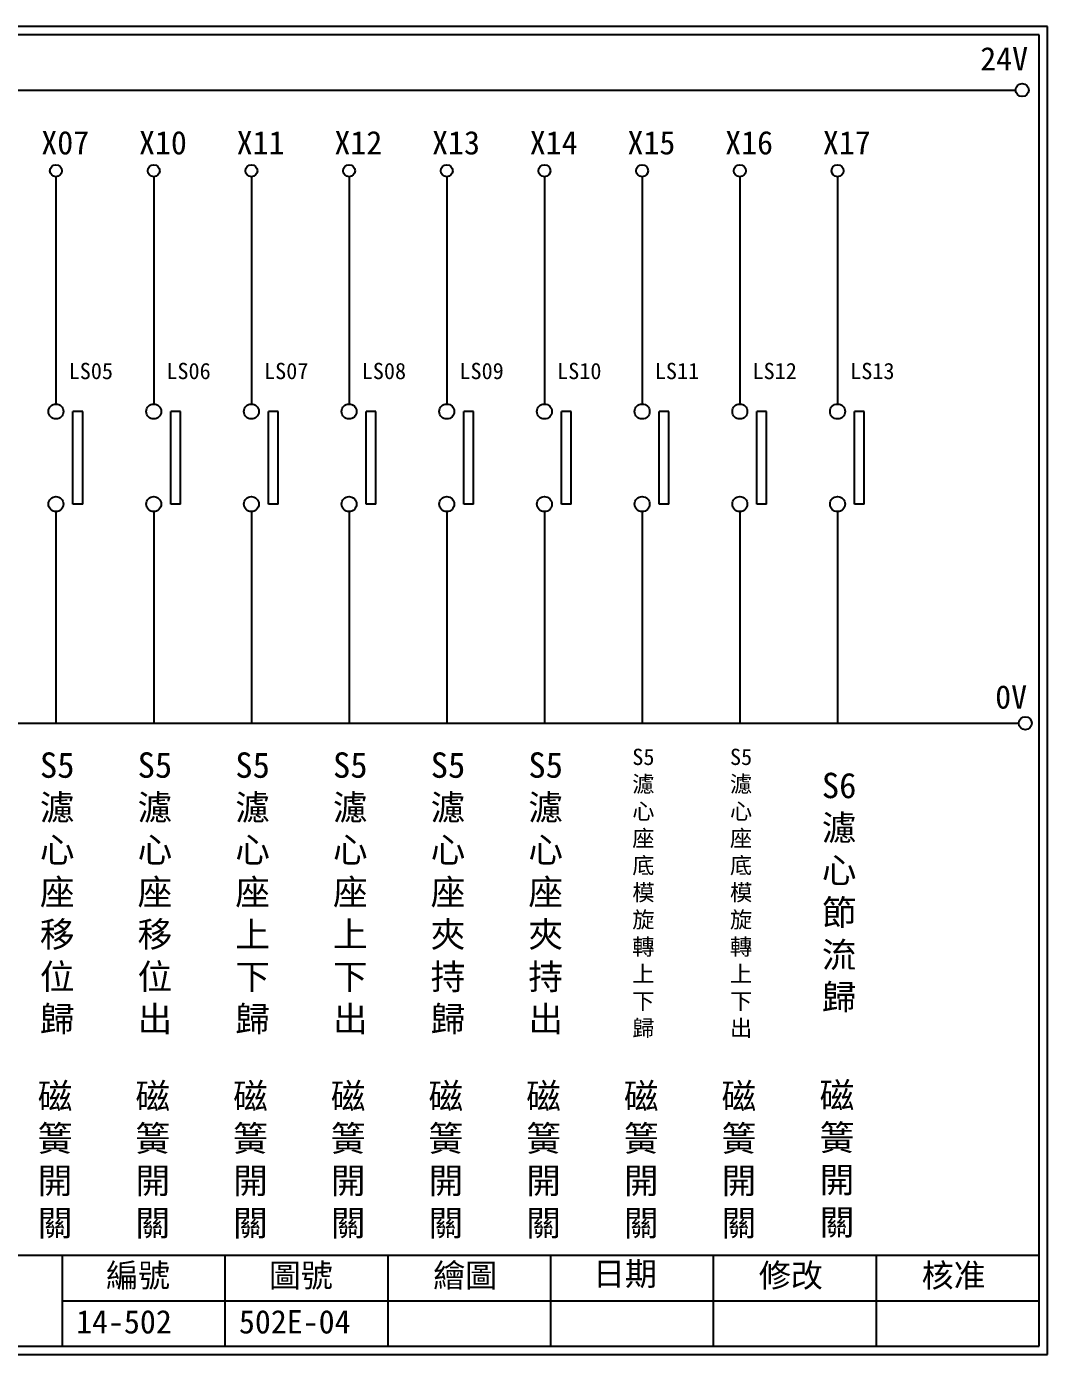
# Model space of a CAD drawing. Extents: x 325 to 612, y 3 to 207.
# Drawn here: x 455.6 to 612.3, y 3 to 207 of the extents above; entities that cross this region are included whole.
import ezdxf

# ---------------------------------------------------------------- set-up
doc = ezdxf.new("R2010")
doc.units = 0
doc.layers.get('0').update_dxf_attribs({"linetype": 'CONTINUOUS'})
doc.layers.add('圖框層', color=7, linetype='CONTINUOUS')
doc.layers.add('標尺寸層', color=3, linetype='CONTINUOUS')
doc.styles.add('CNS', font='romanc.shx', dxfattribs={"bigfont": 'chineset.shx'})
doc.styles.add('STSL', font='kaiu.ttf')

msp = doc.modelspace()

# ---------------------------------------------------------------- linework, layer by layer
for p, q in [((464.2, 147.84), (462.7, 147.84)), ((479.2, 147.84), (477.7, 147.84)), ((494.2, 147.84), (492.7, 147.84)), ((509.2, 147.84), (507.7, 147.84)), ((524.2, 147.84), (522.7, 147.84)), ((539.2, 147.84), (537.7, 147.84)), ((554.2, 147.84), (552.7, 147.84)), ((569.2, 147.84), (567.7, 147.84)), ((584.2, 147.84), (582.7, 147.84)), ((464.2, 133.61), (462.7, 133.61)), ((479.2, 133.61), (477.7, 133.61)), ((494.2, 133.61), (492.7, 133.61)), ((509.2, 133.61), (507.7, 133.61)), ((524.2, 133.61), (522.7, 133.61)), ((539.2, 133.61), (537.7, 133.61)), ((554.2, 133.61), (552.7, 133.61)), ((569.2, 133.61), (567.7, 133.61)), ((584.2, 133.61), (582.7, 133.61))]:
    msp.add_line(p, q)
for centre in [(608.44, 197.22), (608.92, 99.96)]:
    msp.add_circle(centre, 1)
at = {"layer": '圖框層', "color": 7}
for p, q in [((612.32, 206.97), (325.32, 206.97)), ((612.32, 3), (612.32, 206.97)), ((611.07, 205.72), (326.57, 205.72)), ((611.07, 4.25), (611.07, 205.72)), ((326.57, 18.25), (611.07, 18.25)), ((461.07, 4.25), (461.07, 18.25)), ((486.07, 4.25), (486.07, 18.25)), ((511.07, 4.25), (511.07, 18.25)), ((536.07, 4.25), (536.07, 18.25)), ((561.07, 4.25), (561.07, 18.25)), ((586.07, 4.25), (586.07, 18.25)), ((461.07, 11.25), (611.07, 11.25)), ((326.57, 4.25), (611.07, 4.25)), ((325.32, 3), (612.32, 3))]:
    msp.add_line(p, q, dxfattribs=at)
at = {"layer": '標尺寸層', "color": 7}
for p, q in [((329.84, 197.22), (607.44, 197.22)), ((460.09, 183.91), (460.09, 148.99)), ((475.09, 183.91), (475.09, 148.99)), ((490.09, 183.91), (490.09, 148.99)), ((505.09, 183.91), (505.09, 148.99)), ((520.09, 183.91), (520.09, 148.99)), ((535.09, 183.91), (535.09, 148.99)), ((550.09, 183.91), (550.09, 148.99)), ((565.09, 183.91), (565.09, 148.99)), ((580.09, 183.91), (580.09, 148.99)), ((462.7, 133.61), (462.7, 147.84)), ((464.2, 133.61), (464.2, 147.84)), ((477.7, 133.61), (477.7, 147.84)), ((479.2, 133.61), (479.2, 147.84)), ((492.7, 133.61), (492.7, 147.84)), ((494.2, 133.61), (494.2, 147.84)), ((507.7, 133.61), (507.7, 147.84)), ((509.2, 133.61), (509.2, 147.84)), ((522.7, 133.61), (522.7, 147.84)), ((524.2, 133.61), (524.2, 147.84)), ((537.7, 133.61), (537.7, 147.84)), ((539.2, 133.61), (539.2, 147.84)), ((552.7, 133.61), (552.7, 147.84)), ((554.2, 133.61), (554.2, 147.84)), ((567.7, 133.61), (567.7, 147.84)), ((569.2, 133.61), (569.2, 147.84)), ((582.7, 133.61), (582.7, 147.84)), ((584.2, 133.61), (584.2, 147.84)), ((460.09, 132.46), (460.09, 99.96)), ((475.09, 132.46), (475.09, 99.96)), ((490.09, 132.46), (490.09, 99.96)), ((505.09, 132.46), (505.09, 99.96)), ((520.09, 132.46), (520.09, 99.96)), ((535.09, 132.46), (535.09, 99.96)), ((550.09, 132.46), (550.09, 99.96)), ((565.09, 132.46), (565.09, 99.96)), ((580.09, 132.46), (580.09, 99.96)), ((330.05, 99.96), (607.92, 99.96))]:
    msp.add_line(p, q, dxfattribs=at)
for centre, radius in [((460.09, 184.83), 0.92), ((475.09, 184.83), 0.92), ((490.09, 184.83), 0.92), ((505.09, 184.83), 0.92), ((520.09, 184.83), 0.92), ((535.09, 184.83), 0.92), ((550.09, 184.83), 0.92), ((565.09, 184.83), 0.92), ((580.09, 184.83), 0.92), ((460.09, 147.84), 1.15), ((475.09, 147.84), 1.15), ((490.09, 147.84), 1.15), ((505.09, 147.84), 1.15), ((520.09, 147.84), 1.15), ((535.09, 147.84), 1.15), ((550.09, 147.84), 1.15), ((565.09, 147.84), 1.15), ((580.09, 147.84), 1.15), ((460.09, 133.61), 1.15), ((475.09, 133.61), 1.15), ((490.09, 133.61), 1.15), ((505.09, 133.61), 1.15), ((520.09, 133.61), 1.15), ((535.09, 133.61), 1.15), ((550.09, 133.61), 1.15), ((565.09, 133.61), 1.15), ((580.09, 133.61), 1.15)]:
    msp.add_circle(centre, radius, dxfattribs=at)

# ---------------------------------------------------------------- texts
at = {"layer": '圖框層', "color": 4, "style": 'STSL'}
for s, height, p in [('24V', 3.6, (602, 200.22)), ('X07', 3.6, (457.84, 187.33)), ('X10', 3.6, (472.84, 187.33)), ('X11', 3.6, (487.84, 187.33)), ('X12', 3.6, (502.84, 187.33)), ('X13', 3.6, (517.84, 187.33)), ('X14', 3.6, (532.84, 187.33)), ('X15', 3.6, (547.84, 187.33)), ('X16', 3.6, (562.84, 187.33)), ('X17', 3.6, (577.84, 187.33)), ('LS05', 2.5, (462.04, 152.81)), ('LS06', 2.5, (477.04, 152.81)), ('LS07', 2.5, (492.04, 152.81)), ('LS08', 2.5, (507.04, 152.81)), ('LS09', 2.5, (522.04, 152.81)), ('LS10', 2.5, (537.04, 152.81)), ('LS11', 2.5, (552.04, 152.81)), ('LS12', 2.5, (567.04, 152.81)), ('LS13', 2.5, (582.04, 152.81)), ('0V', 3.6, (604.3, 102.2)), ('編號', 3.6, (467.78, 13.34)), ('圖號', 3.6, (492.78, 13.34)), ('繪圖', 3.6, (518.01, 13.34)), ('日期', 3.6, (542.54, 13.59)), ('修改', 3.6, (568.01, 13.34)), ('核准', 3.6, (593.01, 13.34)), ('14-502', 3.6, (463.18, 6.22)), ('502E-04', 3.6, (488.18, 6.22))]:
    msp.add_text(s, height=height, dxfattribs=at).set_placement(p)
at = {"layer": '標尺寸層', "color": 7, "width": 4.9608, "attachment_point": 5, "style": 'CNS'}
for s, insert, char_height in [('{\\fDFKai-SB|b0|i0|c136|p65;S5濾心座底模旋轉上下歸}', (550.28, 73.82), 2.5), ('{\\fDFKai-SB|b0|i0|c136|p65;S5濾心座底模旋轉上下出}', (565.28, 73.82), 2.5), ('{\\fDFKai-SB|b0|i0|c136|p65;S5濾心座移位歸}', (460.28, 73.82), 3.9), ('{\\fDFKai-SB|b0|i0|c136|p65;S5濾心座移位出}', (475.28, 73.82), 3.9), ('{\\fDFKai-SB|b0|i0|c136|p65;S5濾心座上下歸}', (490.28, 73.82), 3.9), ('{\\fDFKai-SB|b0|i0|c136|p65;S5濾心座上下出}', (505.28, 73.82), 3.9), ('{\\fDFKai-SB|b0|i0|c136|p65;S5濾心座夾持歸}', (520.28, 73.82), 3.9), ('{\\fDFKai-SB|b0|i0|c136|p65;S5濾心座夾持出}', (535.28, 73.82), 3.9), ('{\\fDFKai-SB|b0|i0|c136|p65;S6濾心節流歸}', (580.34, 73.94), 3.9), ('{\\fDFKai-SB|b0|i0|c136|p65;磁簧開關}', (459.95, 32.72), 3.9), ('{\\fDFKai-SB|b0|i0|c136|p65;磁簧開關}', (474.95, 32.72), 3.9), ('{\\fDFKai-SB|b0|i0|c136|p65;磁簧開關}', (489.95, 32.72), 3.9), ('{\\fDFKai-SB|b0|i0|c136|p65;磁簧開關}', (504.95, 32.72), 3.9), ('{\\fDFKai-SB|b0|i0|c136|p65;磁簧開關}', (519.95, 32.72), 3.9), ('{\\fDFKai-SB|b0|i0|c136|p65;磁簧開關}', (534.95, 32.72), 3.9), ('{\\fDFKai-SB|b0|i0|c136|p65;磁簧開關}', (549.95, 32.72), 3.9), ('{\\fDFKai-SB|b0|i0|c136|p65;磁簧開關}', (564.95, 32.72), 3.9), ('{\\fDFKai-SB|b0|i0|c136|p65;磁簧開關}', (580.01, 32.84), 3.9)]:
    msp.add_mtext(s, dxfattribs=dict(at, insert=insert, char_height=char_height))

doc.saveas('drawing.dxf')
